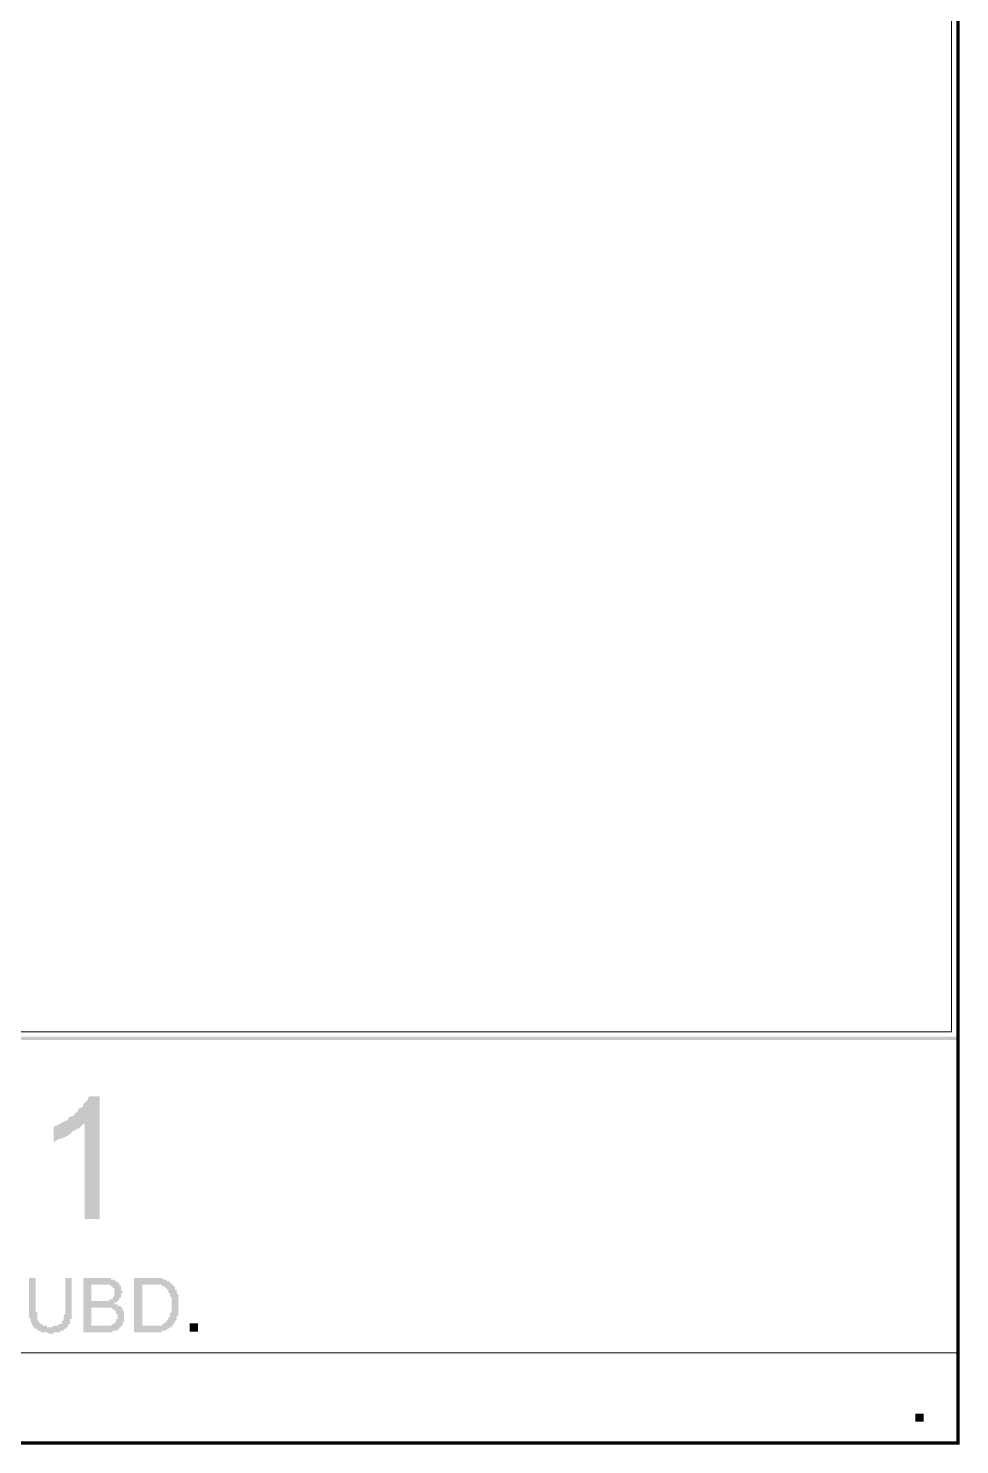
# Model space of a CAD drawing. Header units: millimetres. Extents: x 0.6 to 28.7, y 3.6 to 37.8.
# Drawn here: x 26.333 to 28.703, y 3.618 to 7.222 of the extents above; entities that cross this region are included whole.
import ezdxf

# ---------------------------------------------------------------- set-up
doc = ezdxf.new("R2010")
doc.units = ezdxf.units.MM
doc.layers.add('PDF_FRAME-TB', color=7, linetype='Continuous')

msp = doc.modelspace()

# ---------------------------------------------------------------- hatches: boundary and pattern name
at = {"layer": 'PDF_FRAME-TB', "true_color": 0x808080, "transparency": 33554559}
for points in [[(26.5142, 4.1922), (26.4767, 4.1922), (26.4767, 4.4341), (26.4726, 4.4341), (26.4684, 4.4299), (26.4684, 4.4299), (26.4642, 4.4258), (26.46, 4.4216), (26.4559, 4.4216), (26.4517, 4.4174), (26.4475, 4.4174), (26.4434, 4.4132), (26.4392, 4.4091), (26.4392, 4.4091), (26.435, 4.4049), (26.4309, 4.4049), (26.4267, 4.4007), (26.4225, 4.4007), (26.4183, 4.3966), (26.4142, 4.3966), (26.41, 4.3966), (26.4058, 4.3924), (26.4017, 4.3924), (26.4017, 4.3882), (26.3975, 4.3882), (26.3975, 4.4258), (26.4017, 4.4299), (26.4058, 4.4299), (26.41, 4.4341), (26.4142, 4.4341), (26.4183, 4.4383), (26.4225, 4.4383), (26.4267, 4.4424), (26.4309, 4.4424), (26.435, 4.4466), (26.435, 4.4508), (26.4392, 4.4508), (26.4434, 4.4549), (26.4475, 4.4549), (26.4517, 4.4591), (26.4517, 4.4633), (26.4559, 4.4633), (26.46, 4.4674), (26.46, 4.4716), (26.4642, 4.4758), (26.4684, 4.4758), (26.4726, 4.48), (26.4726, 4.4841), (26.4767, 4.4883), (26.4809, 4.4925), (26.4809, 4.4925), (26.4851, 4.4966), (26.4851, 4.5008), (26.4892, 4.505), (26.4892, 4.505), (26.5142, 4.505)], [(26.4267, 4.0421), (26.4434, 4.0421), (26.4434, 3.9629), (26.4434, 3.9587), (26.4434, 3.9587), (26.4434, 3.9546), (26.4434, 3.9546), (26.4434, 3.9504), (26.4434, 3.9504), (26.4434, 3.9462), (26.4434, 3.9462), (26.4434, 3.942), (26.4434, 3.942), (26.4434, 3.9379), (26.4434, 3.9379), (26.4392, 3.9379), (26.4392, 3.9337), (26.4392, 3.9337), (26.4392, 3.9337), (26.4392, 3.9295), (26.4392, 3.9295), (26.4392, 3.9295), (26.4392, 3.9254), (26.435, 3.9254), (26.435, 3.9212), (26.435, 3.9212), (26.435, 3.9212), (26.4308, 3.917), (26.4308, 3.917), (26.4308, 3.917), (26.4267, 3.9129), (26.4267, 3.9129), (26.4267, 3.9129), (26.4225, 3.9129), (26.4225, 3.9087), (26.4225, 3.9087), (26.4183, 3.9087), (26.4183, 3.9087), (26.4142, 3.9087), (26.4142, 3.9045), (26.4142, 3.9045), (26.41, 3.9045), (26.41, 3.9045), (26.4058, 3.9045), (26.4058, 3.9045), (26.4017, 3.9045), (26.4017, 3.9045), (26.4017, 3.9045), (26.3975, 3.9045), (26.3975, 3.9003), (26.3933, 3.9003), (26.3892, 3.9003), (26.3892, 3.9003), (26.3892, 3.9003), (26.385, 3.9003), (26.385, 3.9003), (26.3808, 3.9045), (26.3808, 3.9045), (26.3766, 3.9045), (26.3766, 3.9045), (26.3725, 3.9045), (26.3725, 3.9045), (26.3683, 3.9045), (26.3683, 3.9045), (26.3641, 3.9045), (26.3641, 3.9045), (26.3641, 3.9087), (26.36, 3.9087), (26.36, 3.9087), (26.36, 3.9087), (26.36, 3.9087), (26.3558, 3.9087), (26.3558, 3.9129), (26.3516, 3.9129), (26.3516, 3.9129), (26.3516, 3.9129), (26.3475, 3.917), (26.3475, 3.917), (26.3475, 3.917), (26.3433, 3.9212), (26.3433, 3.9212), (26.3433, 3.9212), (26.3433, 3.9254), (26.3433, 3.9254), (26.3391, 3.9295), (26.3391, 3.9295), (26.3391, 3.9295), (26.3391, 3.9295), (26.3391, 3.9337), (26.3391, 3.9337), (26.3391, 3.9337), (26.3391, 3.9379), (26.3391, 3.9379), (26.3349, 3.942), (26.3349, 3.942), (26.3349, 3.9462), (26.3349, 3.9462), (26.3349, 3.9504), (26.3349, 3.9504), (26.3349, 3.9546), (26.3349, 3.9546), (26.3349, 3.9587), (26.3349, 3.9587), (26.3349, 3.9629), (26.3349, 3.9629), (26.3349, 4.0421), (26.3516, 4.0421), (26.3516, 3.9629), (26.3516, 3.9587), (26.3516, 3.9587), (26.3516, 3.9546), (26.3558, 3.9546), (26.3558, 3.9504), (26.3558, 3.9504), (26.3558, 3.9462), (26.3558, 3.9462), (26.3558, 3.942), (26.3558, 3.942), (26.3558, 3.942), (26.3558, 3.9379), (26.3558, 3.9379), (26.3558, 3.9379), (26.3558, 3.9337), (26.36, 3.9337), (26.36, 3.9295), (26.36, 3.9295), (26.36, 3.9295), (26.3641, 3.9254), (26.3641, 3.9254), (26.3641, 3.9254), (26.3683, 3.9254), (26.3683, 3.9212), (26.3683, 3.9212), (26.3725, 3.9212), (26.3725, 3.9212), (26.3766, 3.9212), (26.3766, 3.9212), (26.3766, 3.9212), (26.3808, 3.9212), (26.3808, 3.917), (26.385, 3.917), (26.385, 3.917), (26.3892, 3.917), (26.3892, 3.917), (26.3933, 3.917), (26.3933, 3.917), (26.3975, 3.9212), (26.3975, 3.9212), (26.4017, 3.9212), (26.4017, 3.9212), (26.4058, 3.9212), (26.4058, 3.9212), (26.41, 3.9212), (26.41, 3.9212), (26.41, 3.9254), (26.4142, 3.9254), (26.4142, 3.9254), (26.4142, 3.9254), (26.4183, 3.9254), (26.4183, 3.9295), (26.4183, 3.9295), (26.4183, 3.9295), (26.4183, 3.9295), (26.4183, 3.9337), (26.4225, 3.9337), (26.4225, 3.9337), (26.4225, 3.9379), (26.4225, 3.9379), (26.4225, 3.9379), (26.4225, 3.942), (26.4225, 3.942), (26.4225, 3.9462), (26.4225, 3.9462), (26.4267, 3.9504), (26.4267, 3.9504), (26.4267, 3.9546), (26.4267, 3.9546), (26.4267, 3.9587), (26.4267, 3.9629), (26.4267, 3.9629)]]:
    msp.add_hatch(color=8, dxfattribs=at).paths.add_polyline_path(points)
h = msp.add_hatch(color=8, dxfattribs=at)
h.paths.add_polyline_path([(26.4726, 3.9045), (26.4726, 4.0421), (26.5268, 4.0421), (26.5268, 4.0421), (26.5309, 4.0421), (26.5309, 4.0421), (26.5351, 4.0421), (26.5351, 4.0421), (26.5393, 4.0421), (26.5393, 4.0421), (26.5434, 4.0421), (26.5434, 4.0421), (26.5434, 4.0379), (26.5476, 4.0379), (26.5476, 4.0379), (26.5476, 4.0379), (26.5518, 4.0379), (26.5518, 4.0379), (26.5518, 4.0379), (26.5559, 4.0338), (26.5559, 4.0338), (26.5601, 4.0338), (26.5601, 4.0338), (26.5601, 4.0296), (26.5643, 4.0296), (26.5643, 4.0296), (26.5643, 4.0254), (26.5643, 4.0254), (26.5643, 4.0254), (26.5685, 4.0213), (26.5685, 4.0213), (26.5685, 4.0171), (26.5685, 4.0171), (26.5685, 4.0129), (26.5685, 4.0129), (26.5685, 4.0129), (26.5726, 4.0088), (26.5726, 4.0088), (26.5726, 4.0088), (26.5726, 4.0046), (26.5685, 4.0046), (26.5685, 4.0004), (26.5685, 4.0004), (26.5685, 3.9962), (26.5685, 3.9962), (26.5685, 3.9921), (26.5685, 3.9921), (26.5643, 3.9921), (26.5643, 3.9921), (26.5643, 3.9879), (26.5643, 3.9879), (26.5643, 3.9879), (26.5601, 3.9837), (26.5601, 3.9837), (26.5601, 3.9837), (26.5559, 3.9796), (26.5559, 3.9796), (26.5518, 3.9796), (26.5518, 3.9796), (26.5518, 3.9796), (26.5518, 3.9754), (26.5559, 3.9754), (26.5559, 3.9754), (26.5601, 3.9754), (26.5601, 3.9754), (26.5601, 3.9712), (26.5643, 3.9712), (26.5643, 3.9712), (26.5685, 3.9712), (26.5685, 3.9671), (26.5685, 3.9671), (26.5685, 3.9671), (26.5726, 3.9671), (26.5726, 3.9629), (26.5726, 3.9629), (26.5726, 3.9587), (26.5726, 3.9587), (26.5768, 3.9587), (26.5768, 3.9545), (26.5768, 3.9545), (26.5768, 3.9504), (26.5768, 3.9504), (26.5768, 3.9462), (26.5768, 3.9462), (26.5768, 3.9462), (26.5768, 3.942), (26.5768, 3.942), (26.5768, 3.9379), (26.5768, 3.9379), (26.5768, 3.9337), (26.5768, 3.9337), (26.5768, 3.9295), (26.5726, 3.9295), (26.5726, 3.9295), (26.5726, 3.9254), (26.5726, 3.9254), (26.5726, 3.9212), (26.5685, 3.9212), (26.5685, 3.9212), (26.5685, 3.917), (26.5685, 3.917), (26.5643, 3.917), (26.5643, 3.9128), (26.5643, 3.9128), (26.5601, 3.9128), (26.5601, 3.9128), (26.5601, 3.9087), (26.5559, 3.9087), (26.5559, 3.9087), (26.5518, 3.9087), (26.5518, 3.9087), (26.5476, 3.9087), (26.5476, 3.9087), (26.5476, 3.9045), (26.5434, 3.9045), (26.5434, 3.9045), (26.5393, 3.9045), (26.5393, 3.9045), (26.5393, 3.9045), (26.5351, 3.9045), (26.5351, 3.9045), (26.5309, 3.9045), (26.5309, 3.9045), (26.5268, 3.9045), (26.5268, 3.9045)], flags=0)
h.paths.add_polyline_path([(26.4934, 3.9837), (26.5226, 3.9837), (26.5226, 3.9837), (26.5268, 3.9837), (26.5268, 3.9837), (26.5309, 3.9837), (26.5309, 3.9837), (26.5351, 3.9837), (26.5351, 3.9837), (26.5393, 3.9837), (26.5393, 3.9879), (26.5393, 3.9879), (26.5393, 3.9879), (26.5434, 3.9879), (26.5434, 3.9879), (26.5476, 3.9879), (26.5476, 3.9921), (26.5476, 3.9921), (26.5476, 3.9921), (26.5518, 3.9962), (26.5518, 3.9962), (26.5518, 3.9962), (26.5518, 4.0004), (26.5518, 4.0004), (26.5518, 4.0046), (26.5518, 4.0046), (26.5518, 4.0088), (26.5518, 4.0088), (26.5518, 4.0088), (26.5518, 4.0129), (26.5518, 4.0129), (26.5518, 4.0171), (26.5476, 4.0171), (26.5476, 4.0171), (26.5476, 4.0213), (26.5476, 4.0213), (26.5434, 4.0213), (26.5434, 4.0213), (26.5393, 4.0254), (26.5393, 4.0254), (26.5393, 4.0254), (26.5393, 4.0254), (26.5351, 4.0254), (26.5351, 4.0254), (26.5309, 4.0254), (26.5309, 4.0254), (26.5268, 4.0254), (26.5268, 4.0254), (26.5226, 4.0254), (26.5226, 4.0254), (26.5184, 4.0254), (26.4934, 4.0254)], flags=0)
h.paths.add_polyline_path([(26.4934, 3.9212), (26.5268, 3.9212), (26.5268, 3.9212), (26.5309, 3.9212), (26.5309, 3.9212), (26.5351, 3.9212), (26.5351, 3.9212), (26.5393, 3.9212), (26.5393, 3.9212), (26.5393, 3.9212), (26.5434, 3.9212), (26.5434, 3.9212), (26.5476, 3.9254), (26.5476, 3.9254), (26.5476, 3.9254), (26.5518, 3.9254), (26.5518, 3.9254), (26.5518, 3.9295), (26.5559, 3.9295), (26.5559, 3.9337), (26.5559, 3.9337), (26.5559, 3.9337), (26.5559, 3.9379), (26.5559, 3.9379), (26.5601, 3.9379), (26.5601, 3.942), (26.5601, 3.942), (26.5601, 3.9462), (26.5601, 3.9462), (26.5601, 3.9504), (26.5559, 3.9504), (26.5559, 3.9504), (26.5559, 3.9545), (26.5559, 3.9545), (26.5559, 3.9587), (26.5559, 3.9587), (26.5518, 3.9587), (26.5518, 3.9587), (26.5518, 3.9629), (26.5476, 3.9629), (26.5476, 3.9629), (26.5476, 3.9629), (26.5434, 3.9671), (26.5434, 3.9671), (26.5434, 3.9671), (26.5393, 3.9671), (26.5393, 3.9671), (26.5393, 3.9671), (26.5351, 3.9671), (26.5351, 3.9671), (26.5309, 3.9671), (26.5309, 3.9671), (26.5268, 3.9671), (26.5268, 3.9671), (26.5226, 3.9671), (26.4934, 3.9671)], flags=0)
h = msp.add_hatch(color=8, dxfattribs=at)
h.paths.add_polyline_path([(26.6018, 3.9045), (26.6018, 4.0421), (26.6519, 4.0421), (26.6519, 4.0421), (26.656, 4.0421), (26.656, 4.0421), (26.6602, 4.0421), (26.6602, 4.0421), (26.6644, 4.0421), (26.6644, 4.0421), (26.6685, 4.0421), (26.6685, 4.0421), (26.6685, 4.0421), (26.6727, 4.0421), (26.6727, 4.0421), (26.6727, 4.0421), (26.6769, 4.0379), (26.6769, 4.0379), (26.681, 4.0379), (26.681, 4.0379), (26.6852, 4.0379), (26.6852, 4.0379), (26.6852, 4.0338), (26.6894, 4.0338), (26.6894, 4.0338), (26.6936, 4.0338), (26.6936, 4.0296), (26.6936, 4.0296), (26.6977, 4.0296), (26.6977, 4.0296), (26.6977, 4.0254), (26.7019, 4.0254), (26.7019, 4.0254), (26.7019, 4.0213), (26.7019, 4.0213), (26.7061, 4.0213), (26.7061, 4.0171), (26.7061, 4.0171), (26.7061, 4.0129), (26.7102, 4.0129), (26.7102, 4.0129), (26.7102, 4.0088), (26.7102, 4.0088), (26.7102, 4.0088), (26.7102, 4.0046), (26.7102, 4.0046), (26.7144, 4.0004), (26.7144, 4.0004), (26.7144, 3.9962), (26.7144, 3.9962), (26.7144, 3.9962), (26.7144, 3.9921), (26.7144, 3.9921), (26.7144, 3.9879), (26.7144, 3.9879), (26.7144, 3.9837), (26.7144, 3.9837), (26.7144, 3.9796), (26.7144, 3.9796), (26.7144, 3.9754), (26.7144, 3.9754), (26.7144, 3.9754), (26.7144, 3.9712), (26.7144, 3.9712), (26.7144, 3.9671), (26.7144, 3.9671), (26.7144, 3.9629), (26.7144, 3.9629), (26.7144, 3.9587), (26.7144, 3.9587), (26.7144, 3.9545), (26.7144, 3.9545), (26.7144, 3.9545), (26.7144, 3.9504), (26.7144, 3.9504), (26.7144, 3.9462), (26.7144, 3.9462), (26.7102, 3.9462), (26.7102, 3.942), (26.7102, 3.942), (26.7102, 3.9379), (26.7102, 3.9379), (26.7102, 3.9337), (26.7061, 3.9337), (26.7061, 3.9295), (26.7061, 3.9295), (26.7061, 3.9295), (26.7019, 3.9254), (26.7019, 3.9254), (26.7019, 3.9254), (26.7019, 3.9212), (26.6977, 3.9212), (26.6977, 3.9212), (26.6977, 3.917), (26.6936, 3.917), (26.6936, 3.917), (26.6936, 3.917), (26.6894, 3.9128), (26.6894, 3.9128), (26.6894, 3.9128), (26.6894, 3.9128), (26.6852, 3.9128), (26.6852, 3.9087), (26.681, 3.9087), (26.681, 3.9087), (26.6769, 3.9087), (26.6769, 3.9087), (26.6769, 3.9087), (26.6727, 3.9087), (26.6727, 3.9045), (26.6727, 3.9045), (26.6685, 3.9045), (26.6685, 3.9045), (26.6644, 3.9045), (26.6644, 3.9045), (26.6602, 3.9045), (26.6602, 3.9045), (26.656, 3.9045), (26.656, 3.9045), (26.6519, 3.9045), (26.6519, 3.9045)], flags=0)
h.paths.add_polyline_path([(26.6227, 3.9212), (26.6519, 3.9212), (26.6519, 3.9212), (26.656, 3.9212), (26.656, 3.9212), (26.6602, 3.9212), (26.6602, 3.9212), (26.6644, 3.9212), (26.6644, 3.9212), (26.6685, 3.9212), (26.6685, 3.9212), (26.6685, 3.9212), (26.6727, 3.9212), (26.6727, 3.9212), (26.6727, 3.9254), (26.6769, 3.9254), (26.6769, 3.9254), (26.6769, 3.9254), (26.681, 3.9295), (26.681, 3.9295), (26.6852, 3.9295), (26.6852, 3.9295), (26.6852, 3.9337), (26.6852, 3.9337), (26.6852, 3.9337), (26.6894, 3.9379), (26.6894, 3.9379), (26.6894, 3.9379), (26.6894, 3.942), (26.6936, 3.942), (26.6936, 3.9462), (26.6936, 3.9462), (26.6936, 3.9462), (26.6936, 3.9504), (26.6936, 3.9504), (26.6936, 3.9545), (26.6977, 3.9545), (26.6977, 3.9545), (26.6977, 3.9587), (26.6977, 3.9587), (26.6977, 3.9629), (26.6977, 3.9629), (26.6977, 3.9671), (26.6977, 3.9671), (26.6977, 3.9712), (26.6977, 3.9712), (26.6977, 3.9754), (26.6977, 3.9754), (26.6977, 3.9796), (26.6977, 3.9796), (26.6977, 3.9837), (26.6977, 3.9837), (26.6977, 3.9879), (26.6977, 3.9879), (26.6977, 3.9921), (26.6977, 3.9921), (26.6936, 3.9962), (26.6936, 3.9962), (26.6936, 4.0004), (26.6936, 4.0004), (26.6936, 4.0004), (26.6936, 4.0046), (26.6936, 4.0046), (26.6894, 4.0046), (26.6894, 4.0088), (26.6894, 4.0088), (26.6894, 4.0088), (26.6894, 4.0129), (26.6852, 4.0129), (26.6852, 4.0129), (26.6852, 4.0171), (26.681, 4.0171), (26.681, 4.0171), (26.681, 4.0213), (26.6769, 4.0213), (26.6769, 4.0213), (26.6769, 4.0213), (26.6727, 4.0213), (26.6727, 4.0213), (26.6727, 4.0254), (26.6685, 4.0254), (26.6685, 4.0254), (26.6685, 4.0254), (26.6644, 4.0254), (26.6644, 4.0254), (26.6602, 4.0254), (26.6602, 4.0254), (26.656, 4.0254), (26.656, 4.0254), (26.6519, 4.0254), (26.6519, 4.0254), (26.6477, 4.0254), (26.6227, 4.0254)], flags=0)

# ---------------------------------------------------------------- linework, layer by layer
at = {"layer": 'PDF_FRAME-TB', "lineweight": 0, "const_width": 0.00834}
msp.add_lwpolyline([(28.6993, 37.8192), (0.5988, 37.8192), (0.5988, 3.6224), (28.6993, 3.6224)], close=True, dxfattribs=at)
at = {"layer": 'PDF_FRAME-TB', "color": 254, "lineweight": 0, "true_color": 0xdcdcdc}
msp.add_lwpolyline([(0.6155, 4.669), (28.6827, 4.669), (28.6827, 37.8025), (0.6155, 37.8025)], close=True, dxfattribs=at)
at = {"layer": 'PDF_FRAME-TB', "color": 8, "lineweight": 0, "true_color": 0x808080}
msp.add_lwpolyline([(22.9992, 3.8518), (28.6993, 3.8518)], dxfattribs=at)
at = {"layer": 'PDF_FRAME-TB', "transparency": 33554559}
for points in [[(0.5988, 4.6565), (0.5988, 4.6482), (28.6993, 4.6565)], [(0.5988, 4.6482), (28.6993, 4.6565), (28.6993, 4.6482)]]:
    msp.add_solid(points, dxfattribs=at)
at = {"layer": 'PDF_FRAME-TB', "color": 8, "lineweight": 9, "true_color": 0x808080, "transparency": 33554559}
msp.add_solid([(26.7437, 3.906), (26.7437, 3.9268), (26.7645, 3.906), (26.7645, 3.9268)], dxfattribs=at)
at = {"layer": 'PDF_FRAME-TB', "color": 8, "lineweight": 5, "true_color": 0x808080, "transparency": 33554559}
msp.add_solid([(28.5909, 3.6766), (28.5909, 3.6975), (28.6118, 3.6766), (28.6118, 3.6975)], dxfattribs=at)

doc.saveas('drawing.dxf')
